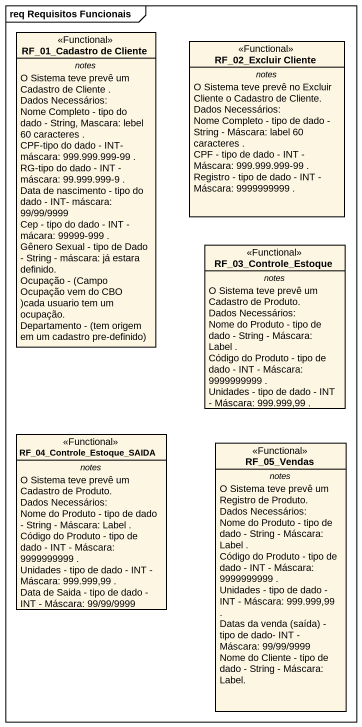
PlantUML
@startuml
mainframe req Requisitos Funcionais
hide circle
hide empty members
class "RF_01_Cadastro de Cliente" as RF_01_Cadastro_de_Cliente <<Functional>> {
  -- notes --
  O Sistema teve prevê um Cadastro de Cliente .
  Dados Necessários:
  Nome Completo - tipo do dado - String, Mascara: lebel 60 caracteres .
  CPF-tipo do dado - INT- máscara: 999.999.999-99 .
  RG-tipo do dado - INT - máscara: 99.999.999-9 .
  Data de nascimento - tipo do dado - INT- máscara: 99/99/9999
  Cep - tipo do dado - INT - mácara: 99999-999 .
  Gênero Sexual - tipo de Dado - String - máscara: já estara definido.
  {field} Ocupação - (Campo Ocupação vem do CBO )cada usuario tem um ocupação.
  {field} Departamento - (tem origem em um cadastro pre-definido)
}
class "RF_02_Excluir Cliente" as RF_02_Excluir_Cliente <<Functional>> {
  -- notes --
  O Sistema teve prevê no Excluir Cliente o Cadastro de Cliente.
  Dados Necessários:
  Nome Completo - tipo de dado - String - Máscara: label 60 caracteres .
  CPF - tipo de dado - INT - Máscara: 999.999.999-99 .
  Registro - tipo de dado - INT - Máscara: 9999999999 .
}
class RF_03_Controle_Estoque <<Functional>> {
  -- notes --
  O Sistema teve prevê um Cadastro de Produto.
  Dados Necessários:
  Nome do Produto - tipo de dado - String - Máscara: Label .
  Código do Produto - tipo de dado - INT - Máscara: 9999999999 .
  Unidades - tipo de dado - INT - Máscara: 999.999,99 .
}
class RF_04_Controle_Estoque_SAIDA <<Functional>> {
  -- notes --
  O Sistema teve prevê um Cadastro de Produto.
  Dados Necessários:
  Nome do Produto - tipo de dado - String - Máscara: Label .
  Código do Produto - tipo de dado - INT - Máscara: 9999999999 .
  Unidades - tipo de dado - INT - Máscara: 999.999,99 .
  Data de Saida - tipo de dado - INT - Máscara: 99/99/9999
}
class RF_05_Vendas <<Functional>> {
  -- notes --
  O Sistema teve prevê um Registro de Produto.
  Dados Necessários:
  Nome do Produto - tipo de dado - String - Máscara: Label .
  Código do Produto - tipo de dado - INT - Máscara: 9999999999 .
  Unidades - tipo de dado - INT - Máscara: 999.999,99 .
  {field} Datas da venda (saída) - tipo de dado- INT - Máscara: 99/99/9999
  Nome do Cliente - tipo de dado - String - Máscara: Label.
}
@enduml
